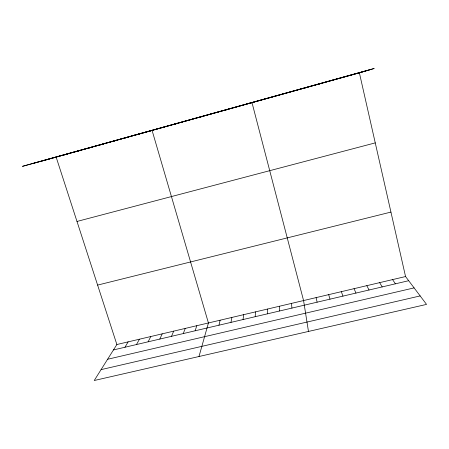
<?xml version="1.0" encoding="UTF-8"?>
<svg xmlns="http://www.w3.org/2000/svg" width="449" height="449" viewBox="0 0 449 449"><rect width="100%" height="100%" fill="white"/><g stroke="black" fill="none" stroke-linecap="round" stroke-linejoin="round"><path stroke-width="0.67" d="M267.368 313.845L267.458 309.064M255.178 316.702L255.543 311.87M243.049 319.548L243.678 314.665M230.977 322.376L231.875 317.443M218.966 325.194L220.122 320.21M198.991 356.517L208.431 322.966L152.104 130.507L132.966 135.592M195.124 330.79L196.797 325.705M183.287 333.562L185.213 328.432M171.507 336.323L173.69 331.143M159.788 339.074L162.218 333.848M148.119 341.812L150.797 336.537M136.513 344.535L139.437 339.208M124.962 347.24L128.128 341.874M405.548 276.545L116.869 344.523L94.228 380.511L426.55 304.4L405.548 276.545L359.385 72.85L374.18 68.489L22.45 166.343L359.385 72.85M291.738 91.663L292.237 91.489M305.124 87.942L305.954 87.673M318.577 84.199L319.744 83.84M332.108 80.438L333.607 79.984M345.708 76.65L347.554 76.106M32.71 163.559L369.65 69.825M42.431 160.922L365.379 71.082M63.18 155.208L67.951 153.912M87.46 148.451L91.697 147.311M99.689 145.049L103.657 143.983M75.286 151.841L79.793 150.617M111.986 141.631L115.674 140.638M124.345 138.191L127.757 137.276M136.765 134.739L139.903 133.897M161.808 127.774L164.373 127.095M174.425 124.261L176.704 123.666M76.992 221.447L375.257 142.883M187.11 120.73L189.091 120.214M199.861 117.183L201.55 116.751M212.68 113.619L214.072 113.271M97.613 285.093L390.939 212.085M225.566 110.039L226.655 109.769M113.462 349.939L408.685 280.704M238.52 106.43L239.306 106.25M107.592 359.267L414.107 287.893M101.07 369.634L420.163 295.925M248.819 103.365L252.018 102.714L303.569 300.561L308.474 331.441M392.572 279.604L395.401 283.819M379.663 282.64L382.183 286.922M366.822 285.665L369.033 290.003M354.042 288.673L355.95 293.074M341.33 291.67L342.941 296.121M56.17 157.189L116.869 344.523M328.679 294.645L329.993 299.157M316.09 297.614L317.117 302.177M291.474 303.406L291.929 308.087M279.441 306.24L279.62 310.972"/></g></svg>
